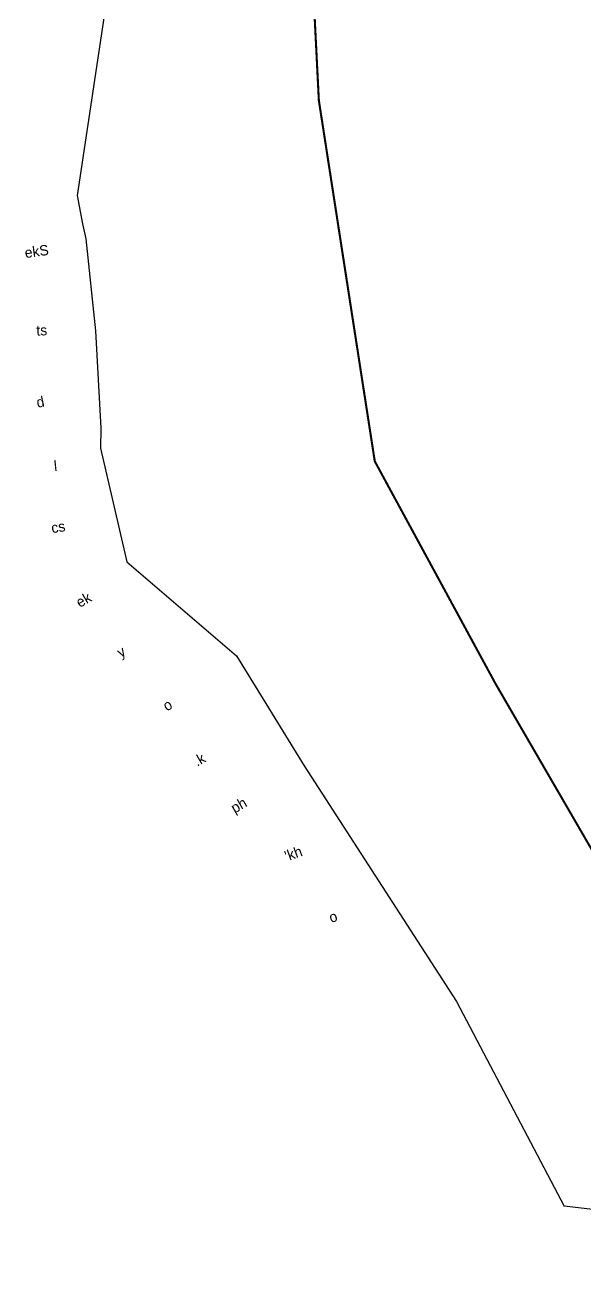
# Model space of a CAD drawing. Header units: metres. Extents: x 338290 to 342248, y 1766970 to 1770392.
# Drawn here: x 338553 to 339211, y 1767502 to 1768984 of the extents above; entities that cross this region are included whole.
import ezdxf

# ---------------------------------------------------------------- set-up
doc = ezdxf.new("R2010")
doc.units = ezdxf.units.M
doc.header["$MEASUREMENT"] = 0
doc.linetypes.add('DASHDOT', pattern=[1, 0.5, -0.25, 0, -0.25])
for name, color, linetype in [('OFF', 1, 'Continuous'), ('POLY_WATER', 4, 'Continuous'), ('TEXT_MAPOUT', 7, 'Continuous'), ('V_BOUND_STREAM_LINE', 7, 'DASHDOT')]:
    doc.layers.add(name, color=color, linetype=linetype)
doc.styles.add('TEXT_MAP', font='')
doc.styles.get('TEXT_MAP').set_extended_font_data('Kruti Dev 050')

# ---------------------------------------------------------------- blocks, each defined once
blk = doc.blocks.new('FDD')
at = {"layer": 'OFF'}
for points in [[(2817.03, 7970.51), (2797.75, 7975.6), (2754.71, 7906.4), (2748.02, 7777.75), (2762.65, 7640.68)], [(3095.43, 7457.79), (2936.87, 7435.66), (2936.87, 7435.66)]]:
    blk.add_lwpolyline(points, dxfattribs=at)
at = {"layer": 'POLY_WATER'}
blk.add_lwpolyline([(2762.65, 7640.68), (2765.61, 7634.47), (2767.28, 7631.13), (2775.08, 7610.38), (2782.27, 7588.19), (2783.36, 7583.46), (2796.36, 7558.7), (2827.54, 7543.5), (2849.83, 7522.11), (2899.47, 7476.59), (2936.87, 7435.66)], dxfattribs=at)
at = {"layer": 'V_BOUND_STREAM_LINE', "const_width": 0.5}
blk.add_lwpolyline([(3166.31, 7691.82), (3145.11, 7648.16), (3122.07, 7620.51), (3114.42, 7607.85), (3148.73, 7551.38), (3139.76, 7509.38), (3115.07, 7477.72), (3081.21, 7467.6), (3015.94, 7462.16), (2963.72, 7468.49), (2937.5, 7504.08), (2889.24, 7552.79), (2847.8, 7597.05), (2812.96, 7677.42), (2778.13, 7787.78), (2789.83, 7891.36), (2806.56, 7938.15), (2817.03, 7970.51), (2879.72, 7959.99)], dxfattribs=at)
at = {"layer": 'TEXT_MAPOUT', "style": 'TEXT_MAP'}
for s, rotation, p in [('ekS', 22.6423, (2754.46, 7623.04)), ('ts', 17.0527, (2761.73, 7605.71)), ('d', 26.4619, (2766.35, 7589.03)), ('l', 20.6006, (2774.1, 7575.34)), ('cs', 23.8025, (2777.32, 7560.8)), ('ek', 44.5194, (2788.26, 7545.15)), ('y', 44.5194, (2800.79, 7536)), ('o', 44.5194, (2814.7, 7526.38)), ('.k', 44.5194, (2825.12, 7515.4)), ('ph', 44.5194, (2836.64, 7506.81)), ('’kh', 34.6221, (2851.61, 7498.81)), ('o', 31.8273, (2865.6, 7487.27))]:
    blk.add_text(s, height=2.5, rotation=rotation, dxfattribs=at).set_placement(p)

msp = doc.modelspace()

# ---------------------------------------------------------------- block references
at = {"xscale": 4.9074735365611, "yscale": 4.9074735365611, "zscale": 4.9074735365611, "rotation": 345.3688512528218}
msp.add_blockref('FDD', (316024.6, 1735927.4), dxfattribs=at)

doc.saveas('drawing.dxf')
